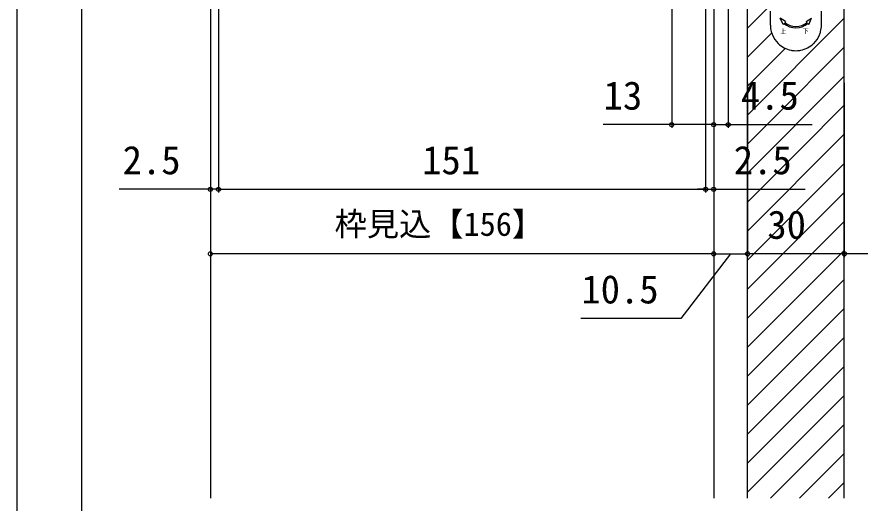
# Model space of a CAD drawing. Units: millimetres, scale not verified. Extents: x -525 to 525, y -783 to 779.
# Drawn here: x 45 to 306.4, y 119.9 to 270.5 of the extents above; entities that cross this region are included whole.
import ezdxf
from ezdxf.enums import TextEntityAlignment as Align

# ---------------------------------------------------------------- set-up
doc = ezdxf.new("R2010")
doc.units = ezdxf.units.MM
doc.header["$LTSCALE"] = 4
for name, color, linetype in [('0-4_YKK_12', 2, 'Continuous'), ('0-5_YKK_13', 4, 'Continuous'), ('0-7_YKK_D', 6, 'Continuous')]:
    doc.layers.add(name, color=color, linetype=linetype)
doc.styles.add('ＭＳ ゴシック', font='')
doc.styles.get('ＭＳ ゴシック').set_extended_font_data('MS Gothic')

msp = doc.modelspace()

# ---------------------------------------------------------------- linework, layer by layer
at = {"layer": '0-4_YKK_12'}
for p, q in [((271.5, 121.413), (271.5, 302.293)), ((301.5, 121.413), (301.5, 302.293)), ((105, 297.298), (105, 121.413)), ((261, 297.293), (261, 121.413)), ((271.5, 266.963), (278.637, 274.1)), ((271.5, 240.023), (301.5, 270.023)), ((271.5, 257.983), (278.966, 265.449)), ((271.5, 249.003), (283.188, 260.691)), ((271.5, 222.062), (301.5, 252.062)), ((271.5, 204.102), (301.5, 234.102)), ((271.5, 195.121), (301.5, 225.121)), ((271.5, 186.141), (301.5, 216.141)), ((271.5, 177.161), (301.5, 207.161)), ((271.5, 168.181), (301.5, 198.181)), ((271.5, 159.2), (301.5, 189.2)), ((271.5, 150.22), (301.5, 180.22)), ((271.5, 141.24), (301.5, 171.24)), ((271.5, 132.26), (301.5, 162.26)), ((271.5, 123.279), (301.5, 153.279)), ((278.613, 121.413), (301.5, 144.299)), ((287.594, 121.413), (301.5, 135.319)), ((296.574, 121.413), (301.5, 126.339))]:
    msp.add_line(p, q, dxfattribs=at)
for points in [[(271.5, 231.042), (279.025, 238.567), (301.5, 261.042)], [(271.5, 213.082), (287.783, 229.365), (301.5, 243.082)]]:
    msp.add_lwpolyline(points, dxfattribs=at)
at = {"layer": '0-5_YKK_13'}
for p, q in [((278.6, 267.893), (278.6, 272.193)), ((294.4, 267.893), (294.4, 272.193)), ((282.515, 268.143), (281.65, 270.093)), ((283.286, 269.062), (281.65, 270.093)), ((289.714, 269.062), (291.35, 270.093)), ((290.485, 268.143), (291.35, 270.093)), ((282.515, 268.143), (282.772, 268.449)), ((283.286, 269.062), (283.029, 268.756)), ((289.714, 269.062), (289.971, 268.756)), ((290.485, 268.143), (290.228, 268.449))]:
    msp.add_line(p, q, dxfattribs=at)
for centre, radius, start, end in [((286.5, 267.893), 7.9, 180, 194.66485), ((286.5, 272.893), 5.8, 230, 310), ((286.5, 272.893), 5.4, 230, 310), ((286.5, 267.893), 7.9, 345.33515, 0), ((286.5, 267.893), 7.9, 194.66485, 198.44872), ((286.5, 267.893), 7.9, 198.44872, 202.318), ((286.5, 267.893), 7.9, 202.318, 225.86911), ((286.5, 267.893), 7.9, 314.13089, 337.682), ((286.5, 267.893), 7.9, 337.682, 341.55128), ((286.5, 267.893), 7.9, 341.55128, 345.33515), ((286.5, 267.893), 7.9, 225.86911, 226.18003), ((286.5, 267.893), 7.9, 226.18003, 259.0546), ((286.5, 267.893), 7.9, 280.9454, 313.81997), ((286.5, 267.893), 7.9, 313.81997, 314.13089), ((286.5, 267.893), 7.9, 259.0546, 262.72786), ((286.5, 267.893), 7.9, 262.72786, 270), ((286.5, 267.893), 7.9, 270, 277.27214), ((286.5, 267.893), 7.9, 277.27214, 280.9454)]:
    msp.add_arc(centre, radius, start, end, dxfattribs=at)
at = {"layer": '0-7_YKK_D'}
for p, q in [((45, 297.298), (45, -102.714)), ((248, 296.298), (248, 236.098)), ((265.5, 296.793), (265.5, 236.098)), ((65, 277.285), (65, -102.714)), ((107.5, 278.298), (107.5, 216.098)), ((258.5, 278.298), (258.5, 216.098)), ((261, 254.913), (261, 236.098)), ((261, 253.913), (261, 236.098)), ((105, 250.04), (105, 196.098)), ((105, 250.04), (105, 216.098)), ((107.5, 250.04), (107.5, 216.098)), ((258.5, 250.04), (258.5, 216.098)), ((261, 250.04), (261, 196.098)), ((261, 250.04), (261, 196.098)), ((261, 250.04), (261, 216.098)), ((271.5, 250.04), (271.5, 196.098)), ((271.5, 250.04), (271.5, 196.098)), ((301.5, 250.04), (301.5, 196.098)), ((105, 217.098), (76.673, 217.098)), ((107.5, 217.098), (105, 217.098)), ((107.5, 217.098), (110.05, 217.098)), ((107.5, 217.098), (258.5, 217.098)), ((258.5, 217.098), (255.95, 217.098)), ((258.5, 217.098), (261, 217.098)), ((261, 217.098), (289.327, 217.098)), ((261, 197.098), (105, 197.098)), ((261, 197.098), (271.5, 197.098)), ((301.5, 197.098), (271.5, 197.098)), ((311.5, 197.15), (301.5, 197.15))]:
    msp.add_line(p, q, dxfattribs=at)
for points in [[(261, 237.098), (248, 237.098), (226.723, 237.098)], [(261, 237.098), (265.5, 237.098), (291.55, 237.098)], [(266.25, 197.098), (250.83, 177.098), (219.83, 177.098)]]:
    msp.add_lwpolyline(points, dxfattribs=at)
for centre in [(248, 237.098), (261, 237.098), (261, 237.098), (265.5, 237.098), (105, 217.098), (107.5, 217.098), (107.5, 217.098), (258.5, 217.098), (258.5, 217.098), (261, 217.098), (105, 197.098), (261, 197.098), (261, 197.098), (271.5, 197.098), (271.5, 197.098), (301.5, 197.15), (301.5, 197.098)]:
    msp.add_circle(centre, 0.637, dxfattribs=at)

# ---------------------------------------------------------------- texts
at = {"layer": '0-5_YKK_13', "style": 'ＭＳ ゴシック', "width": 0.9}
for s, p in [('上', (281.647, 264.75)), ('下', (288.627, 264.933))]:
    msp.add_text(s, height=1.466, dxfattribs=at).set_placement(p, align=Align.BOTTOM_LEFT)
at = {"layer": '0-7_YKK_D', "style": 'ＭＳ ゴシック'}
for s, height, p in [('13', 8.798, (226.882, 239.098)), ('4.5', 8.798, (269.436, 239.098)), ('2.5', 8.798, (77.786, 219.098)), ('151', 8.798, (170.625, 219.098)), ('2.5', 8.798, (267.214, 219.098)), ('枠見込【156】', 7.331, (143.483, 200.461)), ('30', 8.798, (277.636, 199.098)), ('10.5', 8.798, (219.99, 179.098))]:
    msp.add_text(s, height=height, dxfattribs=at).set_placement(p, align=Align.BOTTOM_LEFT)

doc.saveas('drawing.dxf')
